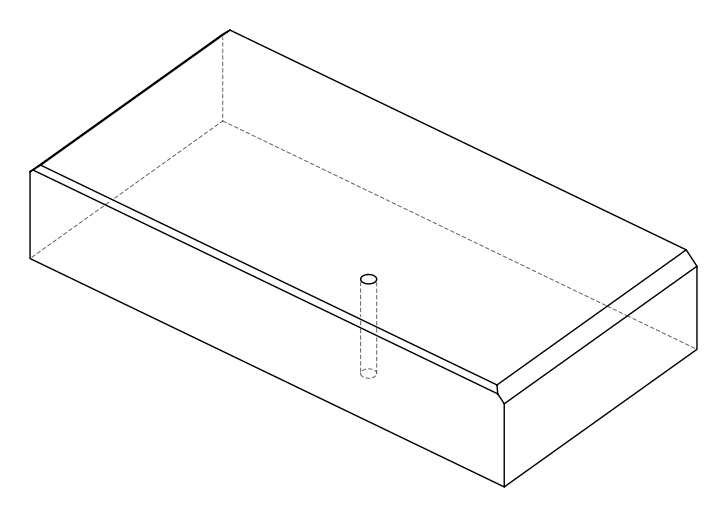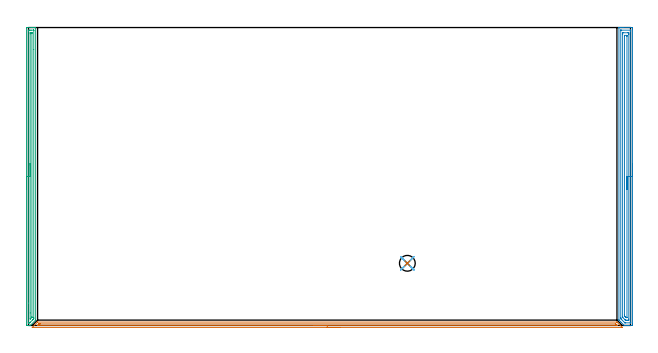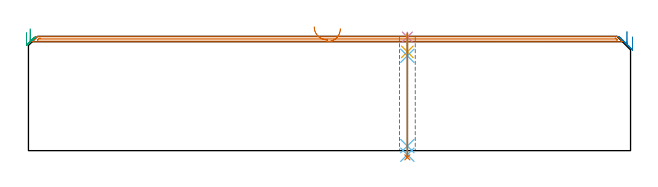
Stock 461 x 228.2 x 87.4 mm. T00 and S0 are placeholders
(PLAN: 7 operations, 4 tool changes, 21.4 min)
(1 AREA_MILL | FG_CHAMFER_SURFACE | UGT0205_001 | 7.33 min | 3843 mm3)
(2 AREA_MILL_1 | FG_CHAMFER_SURFACE_1 | UGT0205_001 | 7.51 min | 12264 mm3)
(3 AREA_MILL_2 | FG_CHAMFER_SURFACE_2 | UGT0205_001 | 5.63 min | 5557 mm3)
(4 SPOT_DRILL | STEP1HOLE | NXT0321_9005460120000 | 0.03 min | 10 mm3)
(5 DRILL_BLIND_HOLE_INTO_CENTER | STEP1HOLE | UGT0301_198 | 0.06 min | 516 mm3)
(6 GUN_DRILL_THROUGH_HOLE | STEP1HOLE | UGT0307_003 | 0.43 min | 2913 mm3)
(7 DRILL_TO_ENLARGE_THROUGH_HOLE | STEP1HOLE | UGT0301_230 | 0.38 min | 6597 mm3)
(TOOL UGT0205_001 | Chamfer Mill 20 x 3 x 45 deg. | D20 FL50 Z2)
(TOOL NXT0321_9005460120000 | NC Spot Drill, 142deg, 12mm, Carbide, Uncoated | D12 PA142 FL30 Z2)
(TOOL UGT0301_198 | Twist Drill 7.9 mm | D7.9 PA118 FL73 Z2)
(TOOL UGT0307_003 | Gun Drill 7 mm | D7 PA130 FL24 Z1)
(TOOL UGT0301_230 | Twist Drill 12.1 mm | D12.1 PA118 FL98 Z2)
(OP 1 AREA_MILL)
G17 G21 G94 G90
T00 M6
G54
G17 G0 G90 X238.8 Y-1.5 S1061 M3
G43 Z97.5 H0
Z93.4
G94 G1 X238.762 Z92.528 F250.
X238.648 Z91.664
X238.459 Z90.812
X238.197 Z89.98
X237.863 Z89.174
X237.46 Z88.4
X236.991 Z87.664
X236.46 Z86.972
X235.871 Z86.329
X235.228 Z85.74
X234.536 Z85.209
X233.8 Z84.74
X233.026 Z84.337
X232.22 Z84.003
X231.388 Z83.741
X230.536 Z83.552
X229.672 Z83.438
X228.8 Z83.4
X2.987
X2.924 Y-1.495 Z83.403
X2.917 Y-1.494 Z83.404
X2.945 Y-1.454 Z83.444
X6.774 Y2.374 Z87.274
X6.959 Y2.557 Z87.453
X7.005 Y2.596 Z87.489
X7.102 Y2.6 Z87.5
X450.498
X450.595 Y2.596 Z87.489
X450.641 Y2.557 Z87.453
X450.826 Y2.374 Z87.274
X454.655 Y-1.455 Z83.442
X454.684 Y-1.495 Z83.402
X454.678 Y-1.499 Z83.399
X454.613 Y-1.5 Z83.4
X454.521
X228.8
Y-0.086 Z84.814
X7.476 Y-0.085 Z84.815
X7.102 Y-0.084 Z84.816
X6.856 Y-0.082 Z84.818
X6.794 Y-0.079 Z84.821
X6.818 Y-0.044 Z84.856
X6.879 Y0.021 Z84.921
X7.102 Y0.252 Z85.152
X7.695 Y0.844 Z85.744
X7.996 Y1.141 Z86.041
X8.033 Y1.172 Z86.072
X8.059 Y1.179 Z86.079
X8.117 Y1.182 Z86.082
X8.239 Y1.184 Z86.084
X8.89 Y1.186 Z86.086
X9.132
X449.278 Y1.185 Z86.085
X449.441 Y1.184 Z86.084
X449.522 Y1.181 Z86.081
X449.558 Y1.179 Z86.079
X449.604 Y1.14 Z86.04
X450.199 Y0.55 Z85.45
X450.498 Y0.25 Z85.15
X450.798 Y-0.06 Z84.84
X450.81 Y-0.08 Z84.82
X450.778 Y-0.081 Z84.819
X450.685 Y-0.084 Z84.816
X450.498 Y-0.085 Z84.815
X450.256 Y-0.086 Z84.814
X228.8
X227.928 Z84.852
X227.063 Z84.966
X226.212 Z85.155
X225.38 Z85.417
X224.574 Z85.751
X223.8 Z86.154
X223.064 Z86.623
X222.372 Z87.154
X221.729 Z87.743
X221.14 Z88.386
X220.608 Z89.078
X220.14 Z89.814
X219.737 Z90.588
X219.403 Z91.394
X219.141 Z92.226
X218.952 Z93.078
X218.838 Z93.943
X218.8 Z94.814
G0 Z97.5
M5
M2
(OP 2 AREA_MILL_1)
G17 G21 G94 G90
T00 M6
G54
G17 G0 G90 X462.5 Y124.05 S1061 M3
G43 Z97.5 H0
Z87.1
G94 G1 Y124.012 Z86.228 F250.
Y123.898 Z85.364
Y123.709 Z84.512
Y123.447 Z83.68
Y123.113 Z82.874
Y122.71 Z82.1
Y122.242 Z81.364
Y121.71 Z80.672
Y121.121 Z80.029
Y120.478 Z79.44
Y119.786 Z78.909
Y119.05 Z78.44
Y118.276 Z78.037
Y117.47 Z77.703
Y116.638 Z77.441
Y115.787 Z77.252
Y114.922 Z77.138
Y114.05 Z77.1
Y1.122
X462.499 Y0.616 Z77.101
X462.496 Y0.233 Z77.102
X462.492 Y0.01 Z77.105
X462.12 Y0. Z77.477
X459.491 Z80.104
X458.946 Z80.651
X458.614 Z80.982
X458.07 Z81.526
X457.738 Z81.857
X457.074 Z82.525
X456.649 Z82.95
X456.621 Z82.977
X456.314 Y0.002 Z83.279
X456.198 Y0.01 Z83.394
X456.076 Y0.123 Z83.522
X453.619 Y2.581 Z85.981
X452.458 Y3.742 Z87.141
X452.152 Y4.049 Z87.444
X452.104 Y4.106 Z87.49
X452.1 Y4.188 Z87.5
Y227.931
X452.102 Y228.09 Z87.488
X452.241 Y228.097 Z87.351
X452.388 Y228.1 Z87.212
X452.693 Z86.907
X453.356 Z86.238
X454.565 Z85.032
X455.109 Z84.485
X461.516 Y228.099 Z78.081
X462.12 Y228.094 Z77.477
X462.493 Y228.09 Z77.105
X462.496 Y227.868 Z77.102
X462.499 Y227.484 Z77.101
X462.5 Y227.097 Z77.1
Y114.05
X461.086 Z78.514
X461.085 Y2.402 Z78.515
X461.084 Y2.036 Z78.516
X461.082 Y2.015 Z78.518
X461.08 Y2.011 Z78.52
X461.068 Y2.007 Z78.532
X460.998 Y2.003 Z78.602
X460.893 Y2.001 Z78.707
X460.762 Y2. Z78.838
X457.255 Y2.001 Z82.345
X456.862 Y2.007 Z82.738
X456.731 Y2.01 Z82.869
X456.637 Y2.025 Z82.963
X456.56 Y2.098 Z83.04
X456.249 Y2.402 Z83.351
X454.233 Y4.417 Z85.367
X453.574 Y5.082 Z86.026
X453.529 Y5.133 Z86.071
X453.521 Y5.175 Z86.079
X453.518 Y5.265 Z86.082
X453.516 Y5.448 Z86.084
X453.514 Y5.814 Z86.086
Y5.975
Y225.698
X453.516 Y226.064 Z86.084
X453.518 Y226.085 Z86.082
X453.52 Y226.089 Z86.08
X453.532 Y226.093 Z86.068
X453.602 Y226.097 Z85.998
X453.707 Y226.099 Z85.893
X453.838 Y226.1 Z85.762
X460.85 Y226.099 Z78.75
X461.022 Y226.096 Z78.578
X461.053 Y226.093 Z78.547
X461.079 Y226.089 Z78.521
X461.08 Y226.049 Z78.52
X461.084 Y225.86 Z78.516
X461.085 Y225.698 Z78.515
X461.086 Y224.966 Z78.514
Y114.05
X459.672 Z79.928
X459.671 Y4.898 Z79.929
X459.666 Y4.188 Z79.934
X459.664 Y4.012 Z79.936
X459.491 Y4.009 Z80.109
X458.799 Y4.001 Z80.801
X457.738 Z81.862
X457.553 Y4.003 Z82.047
X457.184 Y4.01 Z82.416
X457.096 Y4.015 Z82.504
X457.07 Y4.036 Z82.53
X457.017 Y4.086 Z82.583
X456.911 Y4.188 Z82.689
X456.862 Y4.237 Z82.738
X455.109 Y5.99 Z84.491
X455.002 Y6.1 Z84.598
X454.95 Y6.157 Z84.65
X454.94 Y6.171 Z84.66
X454.935 Y6.211 Z84.665
X454.933 Y6.316 Z84.667
X454.929 Y6.684 Z84.671
Y6.868
Y223.202
X454.934 Y223.912 Z84.666
X454.935 Y224.089 Z84.665
X455.109 Y224.091 Z84.491
X455.801 Y224.099 Z83.799
X458.614 Y224.1 Z80.986
X459.308 Y224.098 Z80.292
X459.491 Y224.093 Z80.109
X459.665 Y224.086 Z79.935
X459.668 Y223.912 Z79.932
X459.67 Y223.729 Z79.93
X459.671 Y223.018 Z79.929
X459.672 Y222.834 Z79.928
Y114.05
X458.257 Z81.343
Y6.339
X458.255 Y6.163 Z81.345
X458.252 Y6.023 Z81.348
X458.25 Y6.009 Z81.35
X458.243 Y6.006 Z81.357
X458.217 Y6.002 Z81.383
X458.164 Y6.001 Z81.436
X457.738 Y6. Z81.862
X457.713 Z81.887
X457.607 Y6.006 Z81.993
X457.556 Y6.01 Z82.044
X457.371 Y6.189 Z82.229
X457.037 Y6.514 Z82.563
X456.862 Y6.687 Z82.738
X456.682 Y6.868 Z82.918
X456.494 Y7.061 Z83.106
X456.368 Y7.193 Z83.232
X456.349 Y7.235 Z83.251
X456.348 Y7.266 Z83.252
X456.344 Y7.395 Z83.256
X456.343 Y7.761 Z83.257
Y8.29
Y221.761
X456.344 Y221.938 Z83.256
X456.348 Y222.077 Z83.252
X456.35 Y222.091 Z83.25
X456.357 Y222.094 Z83.243
X456.383 Y222.098 Z83.217
X456.436 Y222.099 Z83.164
X457.763 Y222.1 Z81.837
X458.161 Y222.09 Z81.439
X458.251 Y222.087 Z81.349
X458.254 Y222.026 Z81.346
X458.255 Y221.961 Z81.345
X458.257 Y221.596 Z81.343
Y221.232
Y114.05
Y113.178 Z81.381
Y112.314 Z81.495
Y111.462 Z81.683
Y110.63 Z81.946
Y109.824 Z82.28
Y109.05 Z82.682
Y108.314 Z83.151
Y107.622 Z83.682
Y106.979 Z84.272
Y106.39 Z84.915
Y105.859 Z85.607
Y105.39 Z86.343
Y104.987 Z87.117
Y104.653 Z87.923
Y104.391 Z88.755
Y104.202 Z89.606
Y104.088 Z90.471
Y104.05 Z91.343
G0 Z97.5
M5
M2
(OP 3 AREA_MILL_2)
G17 G21 G94 G90
T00 M6
G54
G17 G0 G90 X-1.5 Y104.05 S1061 M3
G43 Z97.5 H0
Z90.5
G94 G1 Y104.088 Z89.628 F250.
Y104.202 Z88.764
Y104.391 Z87.912
Y104.653 Z87.08
Y104.987 Z86.274
Y105.39 Z85.5
Y105.858 Z84.764
Y106.39 Z84.072
Y106.979 Z83.429
Y107.622 Z82.84
Y108.314 Z82.309
Y109.05 Z81.84
Y109.824 Z81.437
Y110.63 Z81.103
Y111.462 Z80.841
Y112.314 Z80.652
Y113.178 Z80.538
Y114.05 Z80.5
X-1.499 Y227.484 Z80.501
X-1.496 Y227.909 Z80.502
X-1.492 Y228.09 Z80.505
X-1.078 Y228.1 Z80.919
X2.44 Z84.434
X2.986 Z84.983
X3.319 Z85.315
X3.866 Z85.862
X4.198 Z86.193
X5.181 Z87.18
X5.494 Y228.09 Z87.493
X5.5 Y227.931 Z87.5
Y4.188
X5.495 Y4.106 Z87.491
X5.347 Y3.946 Z87.344
X1.56 Y0.16 Z83.56
X1.406 Y0.003 Z83.398
X1.395 Y0.001 Z83.386
X1.227 Y0. Z83.227
X0.468 Z82.467
X-0.198 Z81.797
X-1.41 Z80.587
X-1.491 Y0.003 Z80.505
X-1.5 Y0.384 Z80.5
Y114.05
X-0.086 Z81.914
X-0.085 Y225.583 Z81.915
X-0.084 Y225.698 Z81.916
X-0.079 Y226.078 Z81.921
X0.292 Y226.093 Z82.292
X0.681 Y226.098 Z82.681
X1.165 Y226.1 Z83.165
X2.044 Z84.044
X3.803 Z85.803
X4.002 Y226.098 Z86.002
X4.033 Y226.096 Z86.033
X4.064 Y226.09 Z86.064
X4.079 Y226.084 Z86.079
X4.08 Y226.06 Z86.08
X4.085 Y225.813 Z86.085
X4.086 Y211.354 Z86.086
X4.085 Y5.975 Z86.085
X4.081 Y5.201 Z86.081
X4.079 Y5.144 Z86.079
X4.024 Y5.082 Z86.024
X3.672 Y4.724 Z85.672
X3.319 Y4.369 Z85.319
X3.23 Y4.279 Z85.23
X1.457 Y2.507 Z83.457
X1.352 Y2.402 Z83.352
X1.009 Y2.069 Z83.009
X0.964 Y2.026 Z82.964
X0.878 Y2.01 Z82.878
X0.681 Y2.006 Z82.681
X0.197 Y2.001 Z82.197
X-0.002 Y2.002 Z81.998
X-0.033 Y2.004 Z81.967
X-0.064 Y2.01 Z81.936
X-0.079 Y2.016 Z81.921
X-0.08 Y2.04 Z81.92
X-0.085 Y2.287 Z81.915
X-0.086 Y17.039 Z81.914
Y114.05
X1.328 Z83.328
X1.329 Y223.254 Z83.329
X1.331 Y223.912 Z83.331
X1.333 Y224.029 Z83.333
X1.335 Y224.08 Z83.335
X1.383 Y224.092 Z83.383
X1.56 Y224.096 Z83.56
X2.255 Y224.099 Z84.255
X2.44 Y224.096 Z84.44
X2.625 Y224.09 Z84.625
X2.665 Y224.085 Z84.665
X2.668 Y224.052 Z84.668
X2.67 Y223.99 Z84.67
X2.671 Y223.912 Z84.671
Y223.676
Y6.633
X2.67 Y6.304 Z84.67
X2.667 Y6.222 Z84.667
X2.665 Y6.185 Z84.665
X2.642 Y6.153 Z84.642
X2.475 Y5.975 Z84.475
X2.457 Y5.957 Z84.457
X1.56 Y5.061 Z83.56
X1.336 Y4.865 Z83.336
X1.332 Y5.082 Z83.332
X1.33 Y5.316 Z83.33
X1.328 Y9.58 Z83.328
Y114.05
Y114.922 Z83.367
Y115.786 Z83.48
Y116.638 Z83.669
Y117.47 Z83.932
Y118.276 Z84.265
Y119.05 Z84.668
Y119.786 Z85.137
Y120.478 Z85.668
Y121.121 Z86.257
Y121.71 Z86.901
Y122.242 Z87.593
Y122.71 Z88.328
Y123.113 Z89.102
Y123.447 Z89.908
Y123.709 Z90.74
Y123.898 Z91.592
Y124.012 Z92.457
Y124.05 Z93.328
G0 Z97.5
M5
M2
(OP 4 SPOT_DRILL)
G17 G21 G94 G90
T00 M6
G54
G17 G0 G90 X290.1 Y47.6 S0 M3
G43 Z97.5 H0
G94 G81 G98 Z86.979 F250. R90.5
G80
M5
M2
(OP 5 DRILL_BLIND_HOLE_INTO_CENTER)
G17 G21 G94 G90
T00 M6
G54
G17 G0 G90 X290.1 Y47.6 S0 M3
G43 Z97.5 H0
G94 G81 G98 Z75.65 F250. R89.5
G80
M5
M2
(OP 6 GUN_DRILL_THROUGH_HOLE)
G17 G21 G94 G90
T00 M6
G54
G17 G0 G90 X290.1 Y47.6 M8
G43 Z97.5 H0
Z85.467
S716 M3
G94 G1 Z72.621 F125. M26
G4 X.084
Z3.5 F250.
G4 X.084
Z-3.132 F125.
G4 X.084
M5
M9
G0 Z85.467
Z97.5
M2
(OP 7 DRILL_TO_ENLARGE_THROUGH_HOLE)
G17 G21 G94 G90
T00 M6
G54
G17 G0 G90 X290.1 Y47.6 S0 M3
G43 Z97.5 H0
G94 G73 G98 Z-5.135 F250. Q11.579 R89.5
G80
M5
M2
